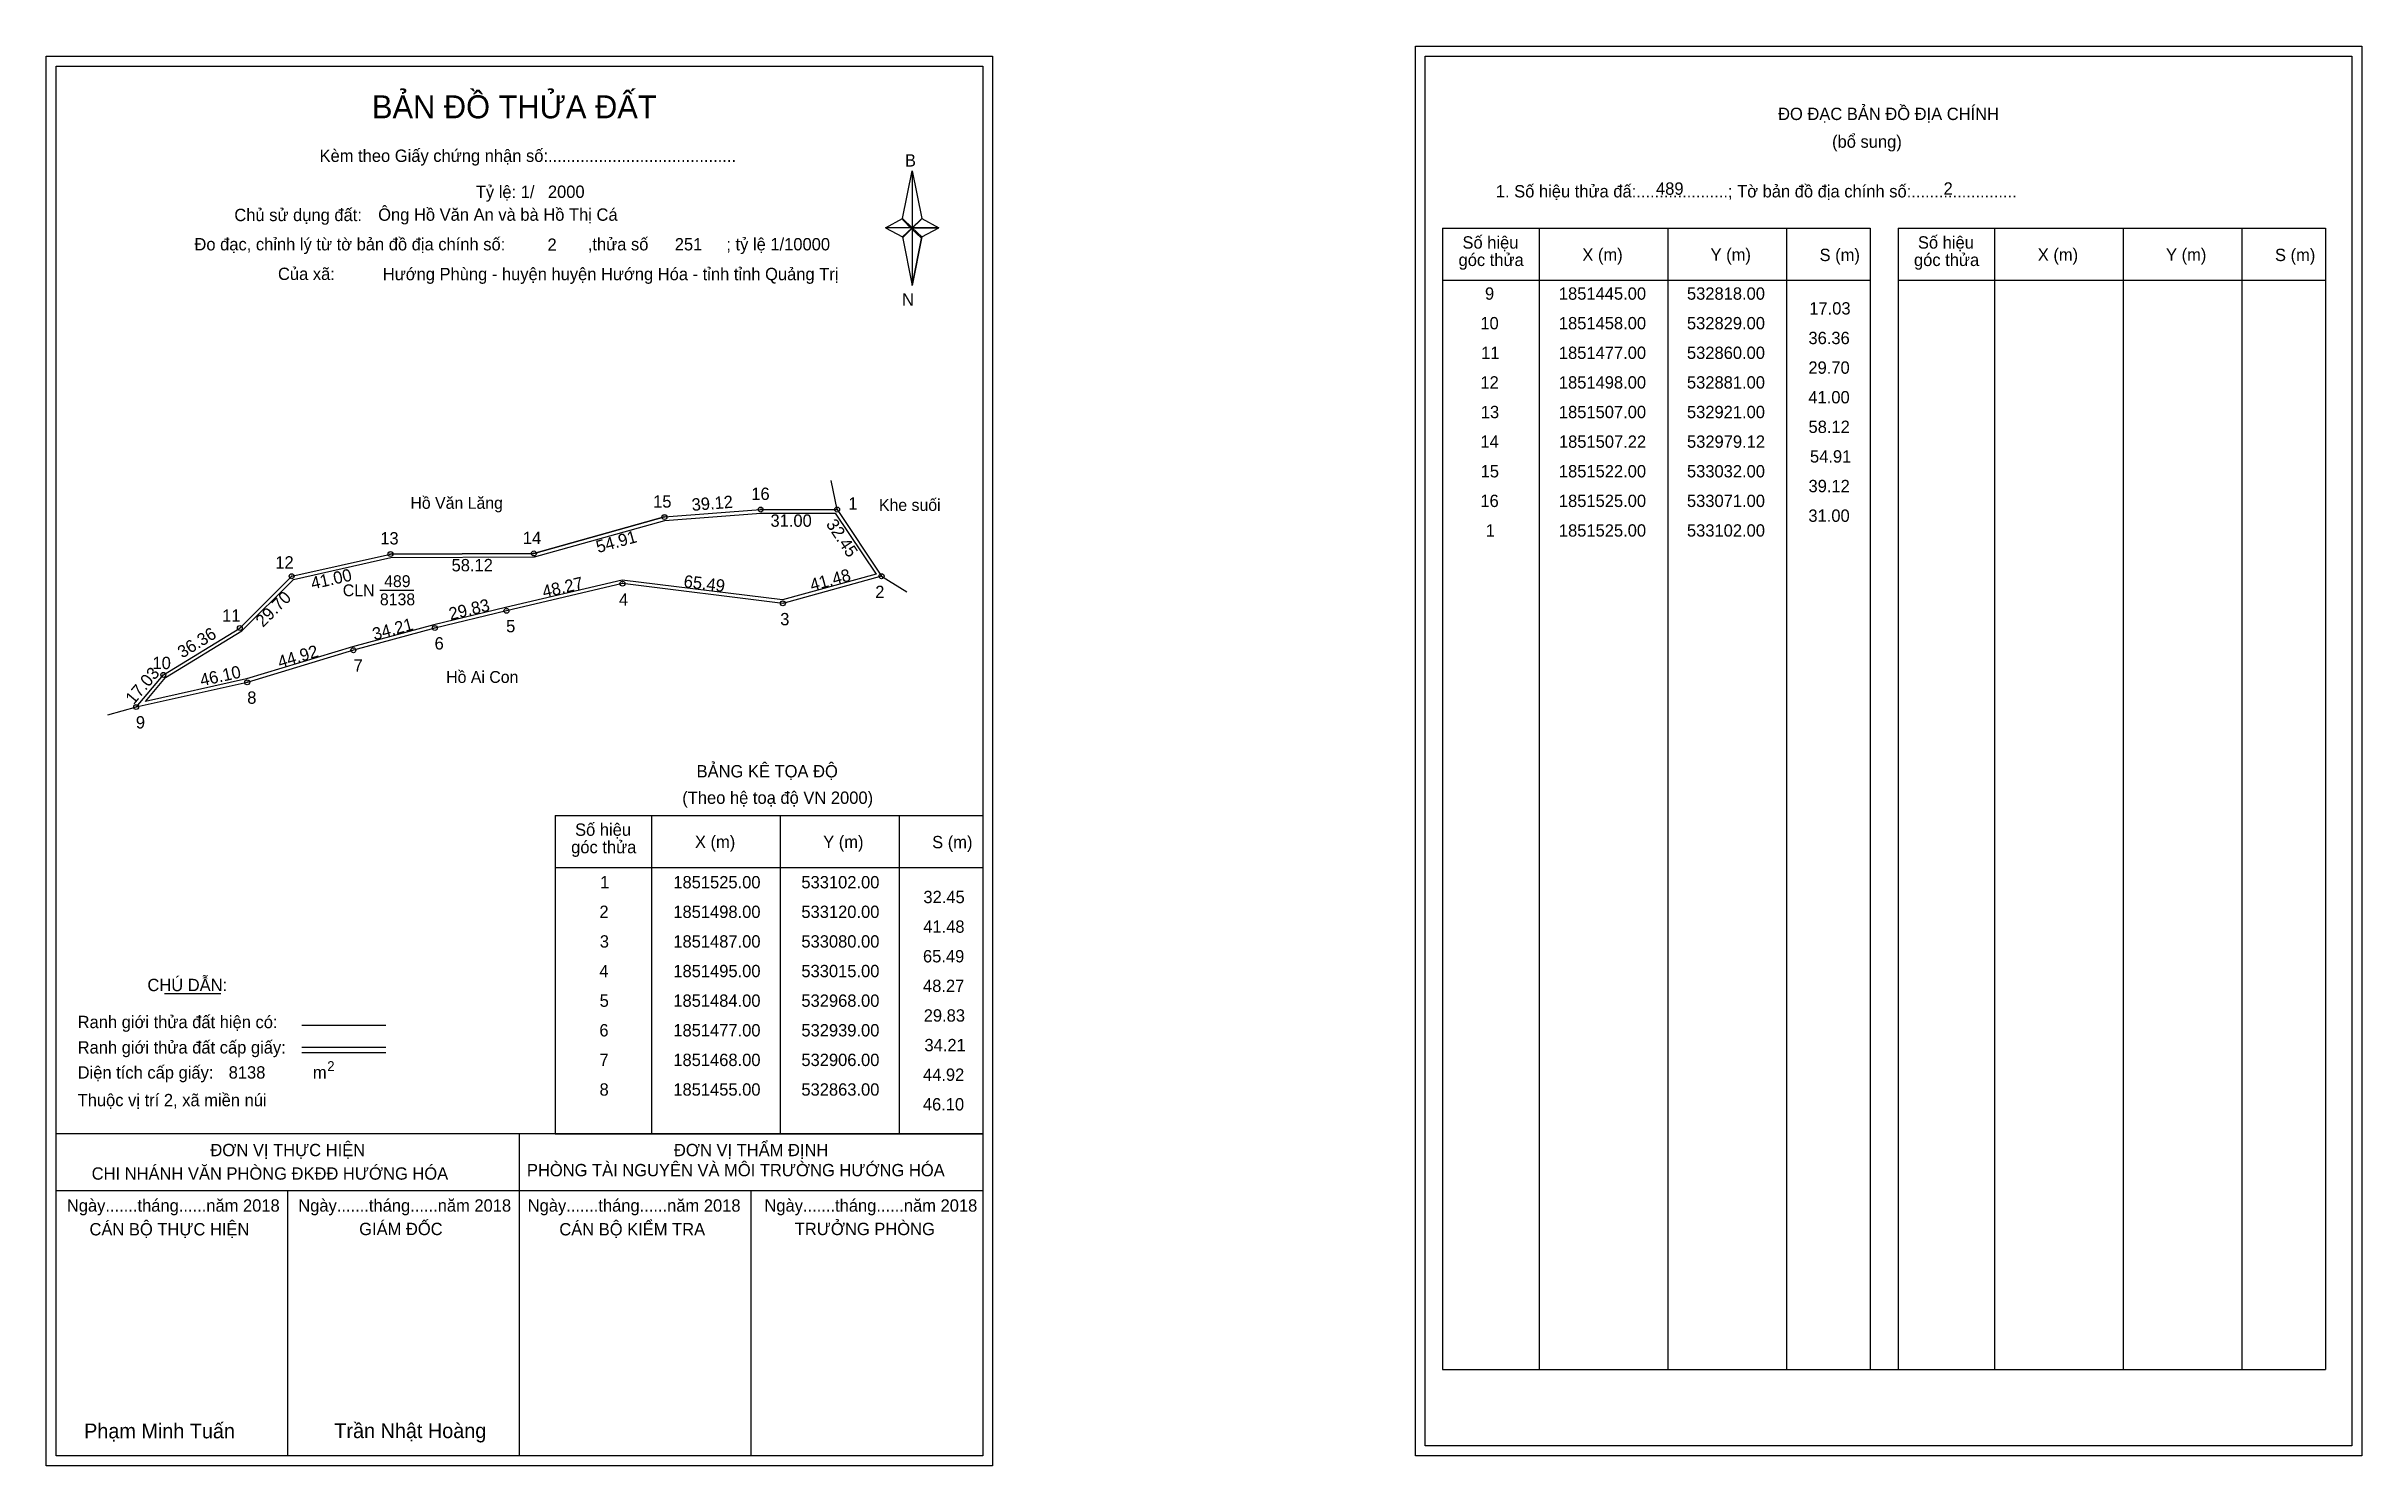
# Model space of a CAD drawing. Extents: x 532782 to 533720, y 1851138 to 1851713.
import ezdxf

# ---------------------------------------------------------------- set-up
doc = ezdxf.new("R2010")
doc.units = 0
for name, color, linetype in [('Level 1', 7, 'Continuous'), ('Level 10', 7, 'Continuous'), ('Level 11', 7, 'Continuous'), ('Level 13', 7, 'Continuous'), ('Level 27', 7, 'Continuous'), ('Level 3', 7, 'Continuous'), ('Level 36', 7, 'Continuous'), ('Level 49', 7, 'Continuous'), ('Level 53', 7, 'Continuous'), ('Level 55', 7, 'Continuous'), ('Level 6', 7, 'Continuous'), ('Level 60', 7, 'Continuous'), ('Level 63', 7, 'Continuous'), ('Level 9', 7, 'Continuous')]:
    doc.layers.add(name, color=color, linetype=linetype)

msp = doc.modelspace()

# ---------------------------------------------------------------- linework, layer by layer
at = {"layer": 'Level 1'}
for p, q in [((532785.59, 1851704.73), (532785.59, 1851704.73)), ((533340.24, 1851708.73), (533340.24, 1851708.73)), ((533128.44, 1851642.96), (533132.37, 1851662.24)), ((533132.37, 1851662.24), (533132.37, 1851639.19)), ((533132.37, 1851662.24), (533136.31, 1851642.96)), ((533121.55, 1851639.19), (533128.44, 1851642.96)), ((533128.44, 1851642.96), (533132.37, 1851639.19)), ((533132.08, 1851638.76), (533128.44, 1851642.52)), ((533132.37, 1851639.19), (533128.44, 1851635.51)), ((533132.08, 1851638.76), (533128.44, 1851635.07)), ((533128.44, 1851635.07), (533132.08, 1851638.76)), ((533136.01, 1851642.52), (533132.08, 1851638.76)), ((533132.08, 1851638.76), (533136.01, 1851642.52)), ((533136.01, 1851635.07), (533132.08, 1851638.76)), ((533136.31, 1851642.96), (533132.37, 1851639.19)), ((533132.37, 1851639.19), (533132.37, 1851615.79)), ((533132.37, 1851639.19), (533143.19, 1851639.19)), ((533132.37, 1851639.19), (533136.31, 1851635.51)), ((533136.31, 1851635.51), (533143.19, 1851639.19)), ((533347.3, 1851639.02), (533520.51, 1851639.02)), ((533386.48, 1851176.49), (533386.48, 1851639.02)), ((533438.63, 1851176.49), (533438.63, 1851639.02)), ((533486.57, 1851639.02), (533486.57, 1851176.49)), ((533520.51, 1851639.02), (533520.51, 1851176.49)), ((533531.82, 1851639.02), (533705.02, 1851639.02)), ((533571, 1851176.49), (533571, 1851639.02)), ((533623.14, 1851176.49), (533623.14, 1851639.02)), ((533671.09, 1851639.02), (533671.09, 1851176.49)), ((533705.02, 1851639.02), (533705.02, 1851176.49)), ((533128.44, 1851635.51), (533132.37, 1851615.79)), ((533136.31, 1851635.51), (533132.37, 1851615.79)), ((533347.3, 1851617.96), (533520.51, 1851617.96)), ((533531.82, 1851617.96), (533705.02, 1851617.96)), ((532987.78, 1851401.07), (533160.98, 1851401.07)), ((533026.96, 1851272.02), (533026.96, 1851401.07)), ((533079.1, 1851272.02), (533079.1, 1851401.07)), ((533127.05, 1851401.07), (533127.05, 1851272.02)), ((532987.78, 1851380.02), (533160.98, 1851380.02)), ((532829.43, 1851328.86), (532852.23, 1851328.86)), ((532885.16, 1851316.05), (532919.18, 1851316.05)), ((532885.16, 1851307.15), (532919.18, 1851307.15)), ((532885.16, 1851304.96), (532919.18, 1851304.96)), ((532999.25, 1851272.02), (532785.59, 1851272.02)), ((533160.98, 1851272.02), (532951.3, 1851272.02)), ((532973.29, 1851141.58), (532973.29, 1851272.02)), ((532987.78, 1851272.02), (533160.98, 1851272.02)), ((533160.99, 1851248.92), (532785.59, 1851248.92)), ((532879.44, 1851141.58), (532879.44, 1851248.92)), ((533067.14, 1851141.58), (533067.14, 1851248.92)), ((533347.3, 1851176.49), (533705.02, 1851176.49)), ((533160.98, 1851141.58), (533160.98, 1851141.58)), ((533715.64, 1851145.58), (533715.64, 1851145.58))]:
    msp.add_line(p, q, dxfattribs=at)
for points in [[(533128.44, 1851642.96), (533132.37, 1851662.24), (533132.37, 1851639.19)], [(533121.55, 1851639.19), (533128.44, 1851635.51), (533132.37, 1851639.19)], [(533132.37, 1851639.19), (533136.31, 1851642.96), (533143.19, 1851639.19)], [(533132.37, 1851639.19), (533132.37, 1851615.79), (533136.31, 1851635.51)]]:
    msp.add_lwpolyline(points, close=True, dxfattribs=at)
at = {"layer": 'Level 10'}
for p, q in [((533032, 1851522), (532979.12, 1851507.22)), ((532979.12, 1851507.22), (532921, 1851507))]:
    msp.add_line(p, q, dxfattribs=at)
for points in [[(533102, 1851525), (533120, 1851498), (533080, 1851487), (533015, 1851495), (532968, 1851484), (532939, 1851477), (532906, 1851468), (532863, 1851455), (532818, 1851445), (532829, 1851458), (532860, 1851477), (532881, 1851498), (532921, 1851507), (532979.12, 1851507.22), (533032, 1851522), (533071, 1851525)], [(533101.25, 1851523.6), (533117.76, 1851498.84), (533079.9, 1851488.42), (533014.92, 1851496.42), (532967.68, 1851485.36), (532938.65, 1851478.36), (532905.61, 1851469.35), (532862.65, 1851456.36), (532821.75, 1851447.27), (532829.92, 1851456.92), (532860.87, 1851475.89), (532881.7, 1851496.72), (532921.16, 1851505.6), (532979.31, 1851505.82), (533032.24, 1851520.61), (533071.05, 1851523.6)]]:
    msp.add_lwpolyline(points, close=True, dxfattribs=at)
at = {"layer": 'Level 11'}
for centre in [(533071, 1851525), (533102, 1851525), (533102, 1851525), (533032, 1851522), (532921, 1851507), (532979.12, 1851507.22), (532881, 1851498), (533120, 1851498), (533015, 1851495), (533080, 1851487), (532860, 1851477), (532939, 1851477), (532968, 1851484), (532906, 1851468), (532829, 1851458), (532863, 1851455), (532818, 1851445)]:
    msp.add_circle(centre, 1, dxfattribs=at)
at = {"layer": 'Level 27'}
for p, q in [((533102, 1851525), (533099.58, 1851536.75)), ((533120, 1851498), (533130.23, 1851491.73)), ((532818, 1851445), (532806.44, 1851441.76))]:
    msp.add_line(p, q, dxfattribs=at)
at = {"layer": 'Level 3'}
for p, q in [((533347.3, 1851639.02), (533347.3, 1851176.49)), ((533531.82, 1851639.02), (533531.82, 1851176.49)), ((532987.78, 1851401.07), (532987.78, 1851272.02))]:
    msp.add_line(p, q, dxfattribs=at)
at = {"layer": 'Level 63'}
for points in [[(533336.24, 1851712.73), (533719.64, 1851712.73), (533719.64, 1851141.58), (533336.24, 1851141.58)], [(532781.59, 1851708.73), (533164.99, 1851708.73), (533164.99, 1851137.58), (532781.59, 1851137.58)], [(532785.59, 1851704.73), (533160.99, 1851704.73), (533160.99, 1851141.58), (532785.59, 1851141.58)], [(533340.24, 1851708.73), (533715.64, 1851708.73), (533715.64, 1851145.58), (533340.24, 1851145.58)]]:
    msp.add_lwpolyline(points, close=True, dxfattribs=at)
at = {"layer": 'Level 9'}
msp.add_line((532916.73, 1851492.31), (532930.52, 1851492.31), dxfattribs=at)

# ---------------------------------------------------------------- texts
at = {"layer": 'Level 1'}
for s, height, p in [('BẢN ĐỒ THỬA ĐẤT', 9.3313, (532913.52, 1851683.54)), ('ĐO ĐẠC BẢN ĐỒ ĐỊA CHÍNH', 5, (533483.19, 1851682.85)), ('(bổ sung)', 5, (533505.07, 1851671.61)), ('Kèm theo Giấy chứng nhận số:.........................................', 5, (532892.29, 1851665.88)), ('B', 5, (533129.46, 1851664)), ('1. Số hiệu thửa đấ:....................; Tờ bản đồ địa chính số:.......................', 5, (533368.85, 1851651.49)), ('Chủ sử dụng đất:', 5, (532857.77, 1851641.89)), ('Đo đạc, chỉnh lý từ tờ bản đồ địa chính số:                  ,thửa số                 ; tỷ lệ 1/10000', 5, (532841.6, 1851630.03)), ('góc thửa', 5, (533353.75, 1851623.69)), ('Số hiệu', 5, (533355.33, 1851630.75)), ('X (m)', 5, (533403.9, 1851625.8)), ('Y (m)', 5, (533455.85, 1851625.8)), ('S (m)', 5, (533500.01, 1851625.7)), ('góc thửa', 5, (533538.26, 1851623.69)), ('Số hiệu', 5, (533539.85, 1851630.75)), ('X (m)', 5, (533588.41, 1851625.8)), ('Y (m)', 5, (533640.37, 1851625.8)), ('S (m)', 5, (533684.52, 1851625.7)), ('Của xã:', 5, (532875.45, 1851618.03)), ('N', 5, (533128.26, 1851607.66)), ('BẢNG KÊ TỌA ĐỘ', 5, (533045.05, 1851416.48)), ('(Theo hệ toạ độ VN 2000)', 5, (533039.24, 1851405.76)), ('Số hiệu', 5, (532995.81, 1851392.81)), ('góc thửa', 5, (532994.23, 1851385.75)), ('X (m)', 5, (533044.37, 1851387.86)), ('Y (m)', 5, (533096.33, 1851387.86)), ('S (m)', 5, (533140.48, 1851387.76)), ('CHÚ DẪN:', 5, (532822.55, 1851329.87)), ('Ranh giới thửa đất hiện có:', 5, (532794.29, 1851314.87)), ('Ranh giới thửa đất cấp giấy:', 5, (532794.29, 1851304.59)), ('Diện tích cấp giấy:', 5, (532794.29, 1851294.43)), ('2', 4, (532895.39, 1851297.49)), ('m', 5, (532889.6, 1851294.47)), ('Thuộc vị trí 2, xã miền núi', 5, (532794.29, 1851283.23)), ('ĐƠN VỊ THỰC HIỆN', 5, (532848.06, 1851262.99)), ('ĐƠN VỊ THẨM ĐỊNH', 5, (533035.86, 1851262.99)), ('CHI NHÁNH VĂN PHÒNG ĐKĐĐ HƯỚNG HÓA', 5, (532799.97, 1851253.47)), ('PHÒNG TÀI NGUYÊN VÀ MÔI TRƯỜNG HƯỚNG HÓA', 5, (532976.31, 1851254.85)), ('Ngày.......tháng......năm 2018', 5, (532789.92, 1851240.52)), ('Ngày.......tháng......năm 2018', 5, (532883.67, 1851240.52)), ('Ngày.......tháng......năm 2018', 5, (532976.62, 1851240.52)), ('Ngày.......tháng......năm 2018', 5, (533072.53, 1851240.52)), ('CÁN BỘ THỰC HIỆN', 5, (532799.09, 1851230.89)), ('GIÁM ĐỐC', 5, (532908.35, 1851231.01)), ('CÁN BỘ KIỂM TRA', 5, (532989.43, 1851230.89)), ('TRƯỞNG PHÒNG', 5, (533084.81, 1851231.01)), ('Phạm Minh Tuấn', 6, (532796.91, 1851148.66)), ('Trần Nhật Hoàng', 6, (532898.29, 1851148.76))]:
    msp.add_text(s, height=height, dxfattribs=at).set_placement(p)
at = {"layer": 'Level 11'}
msp.add_text('Tỷ lệ: 1/', height=5, dxfattribs=at).set_placement((532955.6, 1851651.25))
at = {"layer": 'Level 13'}
for s, p in [('489', (532918.46, 1851493.59)), ('CLN', (532901.7, 1851489.91)), ('8138', (532916.74, 1851486.23))]:
    msp.add_text(s, height=4.8, dxfattribs=at).set_placement(p)
at = {"layer": 'Level 36'}
msp.add_text('Khe suối', height=4.8, dxfattribs=at).set_placement((533118.93, 1851524.46))
at = {"layer": 'Level 49'}
for s, rotation, p in [('39.12', 4.39871, (533043.24, 1851524.47)), ('54.91', 15.61572, (533005.13, 1851507.36)), ('32.45', 303.69007, (533097.28, 1851519.1)), ('41.00', 12.68038, (532889.4, 1851492.61)), ('58.12', 0.21688, (532945.79, 1851499.96)), ('48.27', 13.17255, (532983.2, 1851489.2)), ('65.49', 352.9835, (533039.6, 1851493.58)), ('41.48', 15.37625, (533091.77, 1851491.9)), ('29.70', 45, (532869.38, 1851477.05)), ('29.83', 13.57043, (532945.34, 1851480.18)), ('34.21', 15.25512, (532914.5, 1851471.98)), ('36.36', 31.50427, (532836.7, 1851464.6)), ('44.92', 16.82141, (532876.23, 1851460.67)), ('17.03', 49.76364, (532816.99, 1851445.72)), ('46.10', 12.52881, (532844.46, 1851453.37))]:
    msp.add_text(s, height=5, rotation=rotation, dxfattribs=at).set_placement(p)
msp.add_text('31.00', height=5, dxfattribs=at).set_placement((533074.98, 1851518.04))
at = {"layer": 'Level 53'}
for s, p in [('9', (533364.45, 1851610.04)), ('1851445.00', (533394.39, 1851610.04)), ('532818.00', (533446.28, 1851610.04)), ('17.03', (533495.84, 1851604.04)), ('10', (533362.58, 1851598.04)), ('1851458.00', (533394.39, 1851598.04)), ('532829.00', (533446.28, 1851598.04)), ('11', (533362.9, 1851586.04)), ('1851477.00', (533394.39, 1851586.04)), ('532860.00', (533446.28, 1851586.04)), ('36.36', (533495.5, 1851592.04)), ('29.70', (533495.48, 1851580.04)), ('12', (533362.6, 1851574.04)), ('1851498.00', (533394.39, 1851574.04)), ('532881.00', (533446.28, 1851574.04)), ('41.00', (533495.48, 1851568.04)), ('13', (533362.76, 1851562.04)), ('1851507.00', (533394.39, 1851562.04)), ('532921.00', (533446.28, 1851562.04)), ('14', (533362.58, 1851550.04)), ('1851507.22', (533394.41, 1851550.04)), ('532979.12', (533446.3, 1851550.04)), ('58.12', (533495.53, 1851556.04)), ('54.91', (533496.13, 1851544.04)), ('15', (533362.69, 1851538.04)), ('1851522.00', (533394.39, 1851538.04)), ('533032.00', (533446.28, 1851538.04)), ('39.12', (533495.53, 1851532.04)), ('16', (533362.59, 1851526.04)), ('1851525.00', (533394.39, 1851526.04)), ('533071.00', (533446.28, 1851526.04)), ('31.00', (533495.48, 1851520.04)), ('1', (533364.75, 1851514.04)), ('1851525.00', (533394.39, 1851514.04)), ('533102.00', (533446.28, 1851514.04)), ('1', (533005.98, 1851371.52)), ('1851525.00', (533035.62, 1851371.52)), ('533102.00', (533087.5, 1851371.52)), ('32.45', (533136.94, 1851365.52)), ('2', (533005.68, 1851359.52)), ('1851498.00', (533035.62, 1851359.52)), ('533120.00', (533087.5, 1851359.52)), ('41.48', (533136.87, 1851353.52)), ('3', (533005.83, 1851347.52)), ('1851487.00', (533035.62, 1851347.52)), ('533080.00', (533087.5, 1851347.52)), ('65.49', (533136.76, 1851341.52)), ('4', (533005.65, 1851335.52)), ('1851495.00', (533035.62, 1851335.52)), ('533015.00', (533087.5, 1851335.52)), ('5', (533005.77, 1851323.52)), ('1851484.00', (533035.62, 1851323.52)), ('532968.00', (533087.5, 1851323.52)), ('48.27', (533136.78, 1851329.52)), ('29.83', (533137.06, 1851317.52)), ('6', (533005.66, 1851311.52)), ('1851477.00', (533035.62, 1851311.52)), ('532939.00', (533087.5, 1851311.52)), ('34.21', (533137.36, 1851305.52)), ('7', (533005.69, 1851299.52)), ('1851468.00', (533035.62, 1851299.52)), ('532906.00', (533087.5, 1851299.52)), ('8', (533005.73, 1851287.52)), ('1851455.00', (533035.62, 1851287.52)), ('532863.00', (533087.5, 1851287.52)), ('44.92', (533136.76, 1851293.52)), ('46.10', (533136.71, 1851281.52))]:
    msp.add_text(s, height=5, dxfattribs=at).set_placement(p)
at = {"layer": 'Level 55'}
for s, height, p in [('16', 0.8, (533070.43, 1851525)), ('488', 0.22, (533070.77, 1851524.78)), ('488', 0.22, (533070.77, 1851524.78)), ('488', 0.22, (533101.77, 1851524.78)), ('488', 0.22, (533101.77, 1851524.78)), ('1', 0.8, (533101.78, 1851525)), ('0', 0.22, (533101.92, 1851524.78)), ('0', 0.22, (533101.92, 1851524.78)), ('15', 0.8, (533031.45, 1851522)), ('488', 0.22, (533031.77, 1851521.78)), ('488', 0.22, (533031.77, 1851521.78)), ('13', 0.8, (532920.46, 1851507)), ('488', 0.22, (532920.77, 1851506.78)), ('488', 0.22, (532920.77, 1851506.78)), ('14', 0.8, (532978.55, 1851507.22)), ('488', 0.22, (532978.89, 1851507)), ('488', 0.22, (532978.89, 1851507)), ('12', 0.8, (532880.43, 1851498)), ('488', 0.22, (532880.77, 1851497.78)), ('488', 0.22, (532880.77, 1851497.78)), ('490', 0.22, (533119.76, 1851497.78)), ('2', 0.8, (533119.73, 1851498)), ('0', 0.22, (533119.92, 1851497.78)), ('0', 0.22, (533119.92, 1851497.78)), ('4', 0.8, (533014.72, 1851495)), ('490', 0.22, (533014.76, 1851494.78)), ('3', 0.8, (533079.75, 1851487)), ('11', 0.8, (532859.48, 1851477)), ('6', 0.8, (532938.73, 1851477)), ('490', 0.22, (532967.76, 1851483.78)), ('5', 0.8, (532967.74, 1851484)), ('490', 0.22, (533079.76, 1851486.78)), ('488', 0.22, (532859.77, 1851476.78)), ('488', 0.22, (532859.77, 1851476.78)), ('7', 0.8, (532905.73, 1851468)), ('490', 0.22, (532938.76, 1851476.78)), ('490', 0.22, (532905.76, 1851467.78)), ('10', 0.8, (532828.43, 1851458)), ('488', 0.22, (532828.77, 1851457.78)), ('488', 0.22, (532828.77, 1851457.78)), ('490', 0.22, (532862.76, 1851454.78)), ('8', 0.8, (532862.74, 1851455)), ('488', 0.22, (532817.77, 1851444.78)), ('490', 0.22, (532817.76, 1851444.78)), ('488', 0.22, (532817.77, 1851444.78)), ('9', 0.8, (532817.73, 1851445))]:
    msp.add_text(s, height=height, dxfattribs=at).set_placement(p)
at = {"layer": 'Level 6'}
for s, p in [('2000', (532984.8, 1851651.29)), ('489', (533433.75, 1851652.57)), ('2', (533550.24, 1851652.61)), ('Ông Hồ Văn An và bà Hồ Thị Cá', (532916.04, 1851642.03)), ('2', (532984.64, 1851629.85)), ('251', (533036.2, 1851630.01)), (' Hướng Phùng - huyện huyện Hướng Hóa - tỉnh tỉnh Quảng Trị', (532916.06, 1851617.95)), ('8138', (532855.47, 1851294.44))]:
    msp.add_text(s, height=5, dxfattribs=at).set_placement(p)
at = {"layer": 'Level 60'}
for s, p in [('Hồ Văn Lăng', (532929.1, 1851525.31)), ('Hồ Ai Con', (532943.59, 1851454.77))]:
    msp.add_text(s, height=4.8, dxfattribs=at).set_placement(p)
at = {"layer": 'Level 9'}
for s, p in [('16', (533067.2, 1851528.9)), ('15', (533027.44, 1851525.8)), ('1', (533106.51, 1851524.97)), ('13', (532916.89, 1851510.86)), ('14', (532974.67, 1851511.06)), ('12', (532874.37, 1851501.11)), ('4', (533013.62, 1851486.11)), ('2', (533117.41, 1851489.16)), ('11', (532852.8, 1851479.53)), ('5', (532967.88, 1851475.27)), ('3', (533078.93, 1851478.12)), ('6', (532938.89, 1851468.3)), ('10', (532824.61, 1851460.36)), ('7', (532906.09, 1851459.35)), ('8', (532862.99, 1851446.31)), ('9', (532817.87, 1851436.29))]:
    msp.add_text(s, height=5, dxfattribs=at).set_placement(p)

doc.saveas('drawing.dxf')
